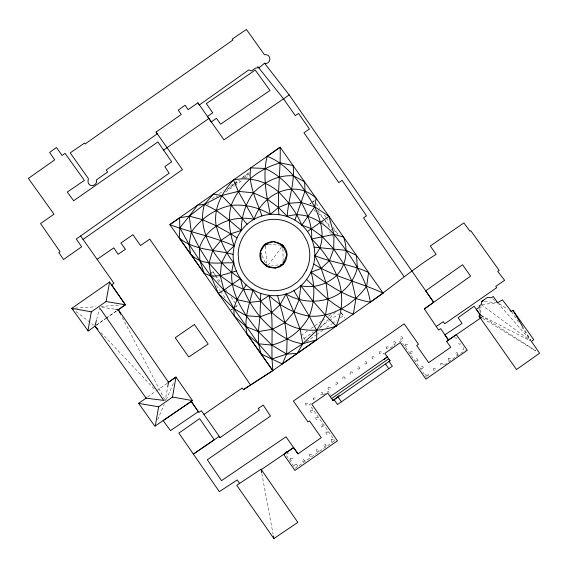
<?xml version="1.0" encoding="UTF-8"?>
<svg xmlns="http://www.w3.org/2000/svg" width="568" height="568" viewBox="0 0 568 568"><rect width="100%" height="100%" fill="white"/><g stroke="black" fill="none" stroke-linecap="round" stroke-linejoin="round"><path stroke-width="0.43" stroke-dasharray="2.84 2.13" d="M480.507 313.358L480.982 306.372M163.698 400.397L165.21 400.589L167.581 387.497M96.645 319.507L99.854 307.047L114.949 309.198M157.634 419.787L164.202 404.473M166.275 399.638L173.886 381.902M288.374 453.108L286.868 454.116M268.16 265.228L281.266 247.407M319.45 328.524L329.341 318.449M329.965 317.824L335.525 312.159M228.464 188.519L234.059 184.252M234.754 183.72L238.951 180.525M241.741 178.395L249.43 172.53L241.499 178.061M234.982 307.181L237.14 305.655L235.606 303.482M307.451 331.037L301.658 335.134L305.499 340.417M311.079 328.474L321.225 321.303M321.95 320.792L325.578 318.229M328.474 316.184L332.095 313.621M304.079 338.464L313.252 331.975M320.309 326.99L328.829 320.97M329.546 320.466L338.798 313.926M96.354 325.144L105.556 318.655L94.934 326.146M106.266 318.158L116.177 311.172M147.609 397.039L155.923 391.182M156.576 390.72L166.985 383.393M306.464 341.737L315.836 335.134M316.561 334.623L323.05 330.051M326.657 327.509L331.705 323.952M332.422 323.44L336.753 320.395M340.36 317.853L343.242 315.815L340.935 312.414M212.034 198.757L216.351 195.726M219.22 193.709L223.536 190.678M230.722 185.629L233.597 183.613M234.314 183.109L237.19 181.085M216.181 197.245L217.608 196.244M226.873 189.733L234.123 184.636M234.847 184.124L239.923 180.56M243.544 178.011L249.345 173.936M207.625 204.665L209.059 203.656M225.595 192.041L234.215 185.977M234.939 185.473L242.124 180.418M245 178.402L249.309 175.37M105.804 318.52L116.774 310.824M230.352 310.426L232.39 308.992M235.784 306.606L237.14 305.655M211.772 272.597L213.128 271.646L215.173 274.543M311.221 202.932L309.837 203.898L314.296 200.816M311.91 202.449L314.679 200.511M231.588 309.56L232.83 308.701M390.23 348.127L395.193 344.669M399.446 341.702L400.859 340.715L426.525 377.308M310.916 403.486L309.468 404.494L334.808 440.669M323.227 394.909L328.29 391.38L330.718 394.838M334.083 441.173L295.289 468.224L285.015 453.562M444.439 364.812L465.213 350.314M350.712 371.912L349.902 373.531A1.285 1.285 0 0 0 351.514 374.333L352.323 372.722M463.708 347.68L462.906 349.299L464.517 350.087A1.285 1.285 0 0 0 465.064 349.718M460.904 343.846L459.69 344.251L458.717 343.406L458.98 342.177L460.186 341.759M270.496 266.122L279.804 264.645M481.976 304.526L495.935 302.957M75.317 308.119L95.509 306.777M100.777 306.429L118.343 305.257M441.457 363.129L443.075 363.918A1.285 1.285 0 0 1 442.266 365.529L440.654 364.741M268.472 244.524L279.456 245.092M484.476 301.58L495.921 302.602M481.167 315.51L530.633 340.985M482.729 318.35L535.858 350.946M499.13 303.681L507.82 309.219M481.124 315.581L535.901 350.854M481.103 304.625L530.711 340.871M76.005 311.591L93.535 325.066M492.662 298.768L495.175 300.763M100.99 332.564L155.518 390.322M318.186 212.979L323.547 218.815M324.143 219.468L330.704 226.596M333.686 229.841L337.861 234.378M497.682 302.758L530.256 340.054M316.312 203.671L319.834 208.655M324.363 215.073L325.869 217.21M326.373 217.927L329.397 222.202M332.919 227.193L337.953 234.314M317.611 210.203L323.654 218.765M325.173 220.909L331.74 230.203M313.884 209.627L315.396 211.772M321.971 221.08L323.49 223.224M329.554 231.815L330.569 233.249M331.073 233.966L333.096 236.828M215.684 275.26L220.789 282.502M225.901 289.737L226.923 291.185M231.006 296.972L235.095 302.758M211.985 274.564L210.991 273.151L213.128 271.646L214.768 274.734M212.482 275.267L213.973 277.383M216.493 285.534L220.064 290.603M220.576 291.327L226.192 299.286M383.144 353.076L384.11 354.46M341.453 313.181L344.755 318.044M511.441 311.527L519.237 323.178M521.673 326.82L530.441 339.934M454.577 337.498L456.189 338.287A1.285 1.285 0 0 0 457.034 337.335M522.397 326.238L530.519 339.877M215.18 275.508L219.695 284M122.347 317.512L165.21 400.589M262.153 255.65L265.341 262.728M261.827 473.549L273.08 534.218M479.768 308.672L480.23 313.493M265.249 246.065L266.804 263.225M395.527 342.547L394.717 344.158A1.285 1.285 0 0 1 393.099 343.342A1.285 1.285 0 0 1 393.908 341.723A1.285 1.285 0 0 1 395.534 342.525M457.893 353.608L457.105 355.22L455.472 354.418A1.285 1.285 0 0 1 456.289 352.799A1.285 1.285 0 0 1 457.907 353.601M282.899 248.692L283.12 260.684M440.633 364.713A1.285 1.285 0 0 1 441.442 363.101M350.719 371.898A1.285 1.285 0 0 1 352.33 372.7M305.726 403.209L305.854 405.005L307.657 404.913L307.544 403.117L305.726 403.209M405.524 344.492L405.63 346.288L407.448 346.175L407.32 344.378L405.524 344.492M423.153 367.602L422.322 368.561L421.058 368.298L420.654 367.105L421.499 366.14A1.285 1.285 0 0 1 423.117 366.942L423.153 367.602M304.483 460.683L302.978 461.692L301.984 460.208L303.475 459.2L304.483 460.683M402.62 338.251L401.122 339.259A1.271 1.271 0 0 1 400.113 337.74L400.951 336.803A1.271 1.271 0 0 1 402.556 337.605L402.62 338.251M322.865 393.929L321.999 394.902L320.75 394.625L320.352 393.411L321.19 392.481A1.285 1.285 0 0 1 322.809 393.283L322.865 393.929M328.219 387.596L327.963 388.846A1.285 1.285 0 0 0 329.575 389.655L330.384 388.036A1.285 1.285 0 0 0 328.773 387.234L328.219 387.596M309.468 454.535L309.212 455.806L310.831 456.608A1.285 1.285 0 0 0 311.633 454.996L310.682 454.151L309.468 454.535M326.089 445.589L324.605 446.576L323.632 445.731A1.285 1.285 0 0 1 324.442 444.119L325.684 444.396L326.089 445.589M379.346 351.919L379.452 353.715L381.249 353.623L381.142 351.826L379.346 351.919M410.678 351.848L410.77 353.644L412.581 353.552L412.475 351.755L410.678 351.848M433.462 368.667L433.206 369.917L434.818 370.741A1.285 1.285 0 0 0 435.628 369.129L434.669 368.284L433.462 368.667M313.252 398.04L313.358 399.836L315.176 399.709L315.062 397.905L313.252 398.04M310.81 410.508L310.937 412.29L312.719 412.198L312.627 410.401L310.81 410.508M290.575 458.241L290.319 459.469A1.285 1.285 0 0 0 291.931 460.279L292.776 459.342L292.371 458.113L290.575 458.241M315.872 417.757L315.986 419.539L317.796 419.425L317.668 417.629L315.872 417.757M337.761 383.542L336.256 384.557L335.297 383.691A1.285 1.285 0 0 1 336.107 382.079L337.356 382.356L337.761 383.542M323.156 426.085L321.651 427.079L320.664 425.574L322.162 424.58L323.156 426.085M326.018 432.234L326.146 434.009L327.395 434.286A1.285 1.285 0 0 0 328.197 432.674L327.225 431.808L326.018 432.234M359.679 368.263L358.834 369.235L357.222 368.412A1.285 1.285 0 0 1 358.032 366.8L359.274 367.07L359.679 368.263M331.137 439.476L331.243 441.272L332.493 441.514A1.285 1.285 0 0 0 333.302 439.902L332.344 439.057L331.137 439.476M386.354 346.984L386.46 348.78L388.256 348.688L388.171 346.892L386.354 346.984M418.012 360.268L417.168 361.205L415.556 360.41A1.285 1.285 0 0 1 416.365 358.798L417.608 359.054L418.012 360.268M448.337 358.358L448.45 360.155L450.261 360.048L450.133 358.252L448.337 358.358M366.964 363.165L365.48 364.152L364.507 363.314A1.285 1.285 0 0 1 365.309 361.695L366.559 361.937L366.964 363.165M372.061 356.967L372.175 358.763L373.417 358.997A1.285 1.285 0 0 0 374.227 357.386L373.275 356.562L372.061 356.967M427.463 375.917L425.844 375.128A1.285 1.285 0 0 1 426.653 373.51L428.272 374.298A1.285 1.285 0 0 1 427.463 375.917M344.052 376.904L343.406 376.939A1.285 1.285 0 0 0 342.582 378.529L344.215 379.346A1.285 1.285 0 0 0 345.024 377.727L344.052 376.904M296.226 464.226L295.566 464.262A1.285 1.285 0 0 0 294.742 465.845L296.375 466.662A1.285 1.285 0 0 0 297.178 465.05L296.226 464.226M316.766 451.326A1.285 1.285 0 0 0 318.882 450.63A1.285 1.285 0 0 0 317.221 449.153A1.285 1.285 0 0 0 316.766 451.326"/><path stroke-width="0.85" d="M436.231 326.458L443.253 321.687L444.779 323.76L496.617 287.749L495.793 286.3L504.632 280.322L497.717 271.312L499.173 270.432L470.829 230.757L470.091 231.304L463.871 222.926L430.288 246.015L436.103 254.329C413.064 268.77 392.559 286.627 370.322 302.155C366.197 276.275 349.71 254.556 333.977 234.385C322.503 221.449 305.002 210.529 287.216 216.373L278.49 207.462L267.223 199.112L253.392 192.822L238.297 191.373L221.641 195.52L204.558 204.302L197.643 205.126L189.279 216.138L191.295 232.042L199.404 247.96L209.017 263.133L220.242 275.679L232.184 284.263L243.466 289.289L252.973 290.007C249.288 304.42 243.587 319.067 247.066 334.126L261.117 354.013L282.339 363.918L316.681 339.813L316.717 330.548L309.269 316.149L293.876 290.653C273.613 302.41 245.177 292.719 236.352 271C228.173 252.419 236.245 229.003 254.088 219.347C274.365 207.59 302.751 217.26 311.598 238.972C319.777 257.56 311.697 280.961 293.876 290.653M260.733 293.606L260.016 316.809L258.312 331.542L258.546 343.81L261.117 354.013L272.803 370.613L383.144 293.166L280.138 147.218L169.832 224.644L272.803 370.613L243.431 389.655L242.259 387.987L203.955 414.434L201.37 410.692L198.821 412.439L191.224 401.391L163.137 420.654L170.492 430.601L198.339 411.651L191.224 401.391L192.453 400.568L154.865 426.234L138.627 403.358L146.53 397.799M247.066 334.126L258.546 343.81L271.795 345.074C287.784 341.119 301.558 330.782 309.269 316.149C314.707 302.077 315.261 286.641 311.086 272.157L321.176 268.451L329.447 260.62L333.721 249.047L333.977 234.385L328.95 216.373L314.736 206.802L301.288 202.449L288.906 203.223L278.49 207.462L270.325 214.356C266.356 195.392 262.338 175.491 267.209 156.314C289.708 165.068 302.829 187.049 314.736 206.802C321.58 221.733 327.026 241.897 314.885 255.628C332.266 262.977 351.571 264.262 368.575 272.526L366.665 286.194C353.516 304.341 332.266 317.711 309.269 316.149C294.068 313.522 280.209 306.102 269.062 295.509L260.62 301.139L249.686 302.41L236.977 299.599L223.913 290.134L211.019 276.176L204.153 273.314L179.303 238.056L179.871 227.804L179.594 217.807L189.279 216.138L202.158 219.546L216.152 225.744L230.679 233.782L236.863 237.822M260.385 251.723C256.083 267.194 280.67 274.891 285.974 259.704C292.541 242.316 264.731 233.824 260.385 251.723L261.223 260.435L267.116 266.655L275.572 268.068L283.183 264.106L286.89 254.606L282.836 245.269L273.35 241.435L265.093 244.346L260.385 251.723L261.443 254.081M243.431 389.655L272.803 370.613L272.051 358.962L258.546 343.81L233.931 308.701L218.353 293.422L211.019 276.176L209.017 263.133L212.744 250.367L220.853 240.477L230.679 233.782L241.251 230.501C241.308 216.969 245.376 203.763 253.392 192.822C263.999 182.044 278.249 174.575 293.691 175.867L304.576 181.831L305.051 190.876L294.977 219.972M261.94 215.989C256.715 200.426 247.833 184.77 250.715 167.872L265.007 168.462C280.627 175.391 292.115 188.391 301.288 202.449C307.572 213.582 312.556 225.95 311.598 238.972L333.977 234.385L343.555 237.069C348.361 250.126 346.295 265.086 336.696 275.445C327.04 284.369 313.834 288.622 300.87 285.754L299.215 299.364L293.912 312.038L284.944 322.695L272.306 329.319L258.312 331.542L246.093 326.643L234.428 316.184C231.772 304.221 240.527 294.508 246.129 284.887M287.216 216.373C288.111 199.29 295.147 182.719 293.074 165.544L280.209 162.846C258.653 168.831 239.327 184.231 231.197 205.403C227.683 218.9 229.6 232.873 234.094 245.887L226.739 252.916L221.527 262.821L220.242 275.679L223.913 290.134L233.931 308.701L246.292 315.687L258.312 331.542L271.795 345.074L286.648 354.105L297.327 353.367L302.758 343.754L316.717 330.548L325.428 315.212L328.148 299.379L326.11 282.999L321.176 268.451L314.885 255.628M155.32 425.922L158.628 406.83L172.487 397.067L175.959 377.067L168.533 382.264L167.666 387.042M87.976 330.697L91.334 311.825L106.095 301.523L125.365 304.796L111.612 284.909L113.955 283.254L80.663 235.969L169.136 173.212L164.862 166.566L171.685 161.802L157.932 141.95L73.655 200.745L67.287 192.069L84.383 180.404L65.05 153.346L62.132 155.454L56.431 147.51L49.622 152.423L54.705 159.856L28.4 178.402L53.988 214.207L40.541 223.565L60.08 251.723L58.781 252.547L63.531 259.484L81.636 246.789L76.261 238.922L80.663 235.969M106.095 301.523L109.574 281.991L71.802 308.353L88.26 331.08L94.934 326.146L96.404 320.451M481.983 317.895L478.987 316.056L516.49 369.534L539.6 353.239L531.421 341.389L533.75 339.742L512.925 310.334L511.441 311.527L502.431 299.876L497.682 302.758L493.265 296.468L491.412 297.767L487.521 297.398L481.834 301.345L481.103 304.625L479.065 306.003L479.612 307.068L476.346 309.34L480.386 315.105L478.987 316.056L480.457 318.186L446.576 341.354L450.743 347.275L428.67 362.654L416.692 345.557L418.488 344.286L404.182 323.838L293.386 401.065L308.041 421.996L309.56 420.931L321.268 437.644L297.987 453.875L286.031 436.799L221.548 480.642L207.313 459.782L270.51 416.067L263.225 405.083L258.234 408.442L259.32 410.068L220.114 437.644L203.955 414.434M306.684 279.499C320.65 292.854 334.552 307.828 353.353 314.054L355.916 298.612L351.904 281.053L344.052 264.383L333.721 249.047L322.29 236.586L311.363 228.684L301.821 225.106C296.503 212.51 288.203 201.505 278.583 191.885C266.172 181.121 249.593 176.52 233.469 179.978C222.003 192.389 213.256 208.342 216.152 225.744C219.844 239.029 224.9 252.156 233.817 262.856C227.448 281.238 236.196 300.458 246.292 315.687L260.016 316.809L271.554 312.627L280.173 304.625L286.009 294.004C312.755 309.439 349.384 299.705 357.371 267.791L356.484 255.408L346.437 250.403L314.132 247.137M252.973 290.007C260.897 303.276 272.136 314.154 284.944 322.695C300.472 332.386 319.301 331.889 336.142 326.146C343.178 309.979 343.718 291.718 336.696 275.445C331.116 261.571 322.226 249.416 311.598 238.972M282.339 363.918L286.648 354.105L287.074 339.387L284.944 322.695L277.61 295.658M204.153 273.314L199.844 260.655L199.404 247.96C206.56 225.61 232.035 214.406 254.088 219.347C262.231 194.043 294.636 178.153 316.127 198.211L314.736 206.802L301.821 225.106M281.785 246.689L282.836 245.269L280.301 245.135M258.859 67.933L264.525 63.233L266.286 63.509C270.027 62.771 271.071 57.915 268.309 55.437L265.902 54.599L264.397 54.705L246.42 29.444L232.241 39.114L232.866 40.065L85.157 143.931L84.568 143.051L70.205 152.884L88.388 178.551L87.983 181.355L88.438 183.592L90.312 185.296L93.067 185.665L95.538 184.032L96.624 182.165L96.29 180.035L107.608 172.019L106.273 169.946L157.215 133.842L156.079 132.067L181.263 114.473L178.203 110.107L185.118 105.243L188.086 109.681L197.898 102.843L199.404 104.931L248.805 69.892L251.248 70.943L255.685 68.061L257.261 67.968L257.78 66.577L283.553 98.896L295.253 115.574L298.591 113.465L309.418 129.057L303.951 132.798L338.784 182.619L342.106 180.312L366.523 215.826L363.534 217.878L404.075 276.637M339.181 395.569L332.99 400.554L332.436 399.765M383.883 359.622L387.326 356.853L384.884 353.353L400.334 342.603L425.922 379.126L467.308 350.271L456.296 334.587L446.576 341.354M307.437 231.524L328.95 216.373M163.414 150.222L208.889 118.449M424.381 308.921L433.682 302.297L425.666 290.873L462.551 264.745L470.574 276.154L424.381 308.921L438.688 330.093L440.669 328.659L448.5 340.012L444.836 334.857L462.111 323.377L458.099 317.725L474.131 306.244L480.386 315.105M433.682 302.297L289.197 94.92L223.948 139.842L197.898 102.843M267.209 156.314L280.138 147.218C280.869 169.654 277.141 192.041 278.888 214.484M167.674 382.903L175.959 377.067L192.453 400.568L172.487 397.067M82.956 239.504L182.456 169.612L156.079 132.067M179.594 217.807L169.832 224.644C190.976 232.66 213.44 236.508 234.094 245.887M117.398 310.384L125.365 304.796L109.574 281.991M334.112 399.687L337.498 404.53L341.411 401.817L392.353 366.211L388.959 361.369M316.681 339.813L302.758 343.754C285.228 341.354 271.341 329.667 260.016 316.809C250.992 305.499 243.317 292.832 240.498 278.469L223.913 290.134L218.353 293.422M330.235 396.627L387.326 356.853L390.074 360.765L332.99 400.554L327.743 393.084L311.761 404.217L337.406 440.818L294.927 470.439L283.716 454.464L293.585 447.584L297.987 453.875M331.613 398.587L388.697 358.798M125.365 304.796L118.307 309.674L115.737 309.304M97.171 259.278L113.813 247.868L118.087 254.294L125.443 249.281L120.892 243.026L132.947 234.683L140.466 245.561L149.767 239.142L209.145 324.221L250.509 384.955M285.69 452.973L261.301 469.615L261.024 469.211L236.771 485.285L273.882 538.556L297.838 522.39L261.024 469.211L261.663 472.683M287.131 451.993L293.585 447.584M481.834 301.345L483.432 300.749M236.352 271L220.242 275.679L211.019 276.176L199.844 260.655L189.002 244.311L179.871 227.804L189.279 216.138L204.558 204.302L213.362 194.086L221.641 195.52L231.197 205.403L247.08 224.246M266.051 264.298L267.116 266.655L269.651 266.25M280.649 264.51L283.183 264.106L283.134 261.536M233.817 262.856C218.566 262.224 202.506 266.577 190.599 254.088L189.002 244.311L191.295 232.042C200.852 218.552 214.931 208.754 231.197 205.403C244.879 204.047 258.539 207.334 270.325 214.356M267.627 244.481L265.093 244.346L265.249 246.065M138.627 403.358L158.628 406.83M91.334 311.825L71.802 308.353L73.208 309.432M233.065 254.365C214.995 249.487 194.462 250.58 179.303 238.056M370.322 302.155C347.978 298.456 328.836 285.484 311.086 272.157M383.144 293.166C360.488 282.424 335.255 277.511 313.856 264.106M287.969 451.915L286.726 451.638A1.285 1.285 0 0 0 285.917 453.257M509.993 310.604L511.441 311.527M240.498 278.469C229.032 271.568 219.653 261.784 212.744 250.367C204.807 236.465 199.503 220.15 204.558 204.302L216.081 210.266L229.053 220.064L241.251 230.501M496.432 301.757L497.682 302.758M336.142 326.146L325.428 315.212L313.38 301.58L300.87 285.754M97.966 329.355L94.934 326.146L146.132 398.168L163.698 400.397L100.145 308.552M289.197 94.92L264.525 63.233M389.527 359.977L390.074 360.765M385.495 364.01L388.789 368.703M338.081 397.067L341.411 401.817M168.533 382.264L118.307 309.674L120.728 314.374M239.561 483.432L237.232 479.925L219.326 491.632L178.863 433.114L199.624 418.637L214.264 439.774L193.262 454.151L219.326 436.359L220.114 437.644M512.925 310.334L522.397 326.238M254.088 219.347L238.297 191.373L233.469 179.978M286.009 294.004L293.912 312.038L300.152 329.319L302.758 343.754L286.648 354.105L272.051 358.962C271.511 337.782 273.627 316.426 269.062 295.509M273.4 535.951L273.882 538.556M266.96 264.936L267.116 266.655M282.836 245.269L282.885 247.833M306.464 270.034L302.609 276.431L297.525 281.92L291.405 286.208A36.139 36.139 0 0 1 269.679 290.447L262.38 288.778L255.593 285.64L249.615 281.146A35.685 35.685 0 0 1 238.844 261.884L238.184 254.457A35.337 35.337 0 0 1 245.34 233.562C252.98 223.586 265.774 218.098 278.27 219.546A35.614 35.614 0 0 1 303.269 234.442L306.919 240.974A35.692 35.692 0 0 1 306.464 270.027M216.465 118.307L211.275 121.9L207.476 116.419L212.723 112.819L206.34 103.61L255.245 70.077L269.977 90.475L220.59 124.193L216.465 118.307M194.377 324.513L175.228 337.719L188.732 357.002L208.158 344.031L194.377 324.513"/></g></svg>
